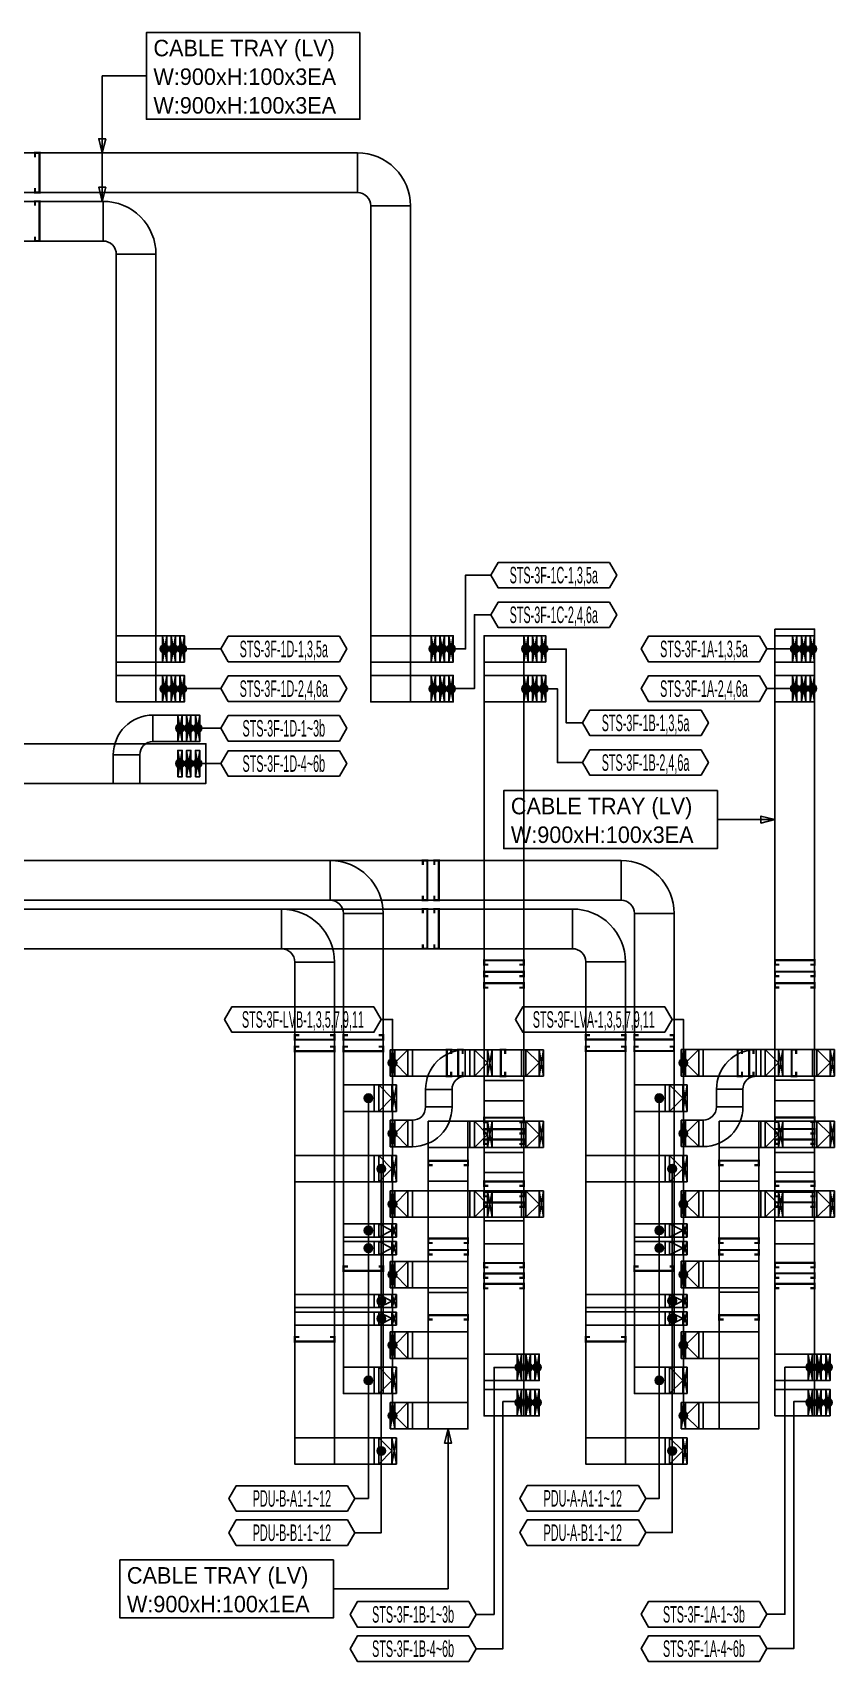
# Model space of a CAD drawing. Header units: millimetres. Extents: x -19577 to 374132, y 182625 to 847314.
# Drawn here: x 115209 to 133404, y 465494 to 502432 of the extents above; entities that cross this region are included whole.
import ezdxf
from ezdxf.enums import TextEntityAlignment as Align

# ---------------------------------------------------------------- set-up
doc = ezdxf.new("R2010")
doc.units = ezdxf.units.MM
doc.header["$LTSCALE"] = 150
for name, color, linetype in [('-----26 Electrical Cable Tray_HV_N', 30, 'Continuous'), ('-----26 Electrical Cable Tray_LV_STS1', 3, 'Continuous'), ('-----26 Electrical Cable Tray_LV_STS2', 2, 'Continuous'), ('-----26 Electrical Cable Tray_LV_STS3', 151, 'Continuous'), ('-----26 Electrical Cable Tray_LV_STSPDU_A', 181, 'Continuous'), ('-----26 Electrical Cable Tray_LV_STSPDU_B', 41, 'Continuous'), ('-----99 Cable Schedule', 2, 'Continuous')]:
    doc.layers.add(name, color=color, linetype=linetype)
doc.styles.add('ELEC', font='Dotum.ttf')

# ---------------------------------------------------------------- blocks, each defined once
blk = doc.blocks.new('A$495596483691')
at = {"color": 0}
for p, q in [((100, 600), (0, 600)), ((0, 600), (0, 0)), ((500, 600), (100, 600)), ((500, 0), (500, 600)), ((0, 0), (100, 0)), ((100, 0), (500, 0))]:
    blk.add_line(p, q, dxfattribs=at)
at = {"color": 8}
for p, q in [((400, 300), (100, 600)), ((100, 600), (100, 0)), ((400, 0), (400, 600)), ((400, 600), (500, 0)), ((500, 600), (400, 0)), ((400, 300), (100, 0))]:
    blk.add_line(p, q, dxfattribs=at)
blk = doc.blocks.new('A$C9a0ab699')
h = blk.add_hatch(color=0)
edge = h.paths.add_edge_path()
edge.add_arc((64, 64), 64, 720, 1080, ccw=False)
at = {"color": 0}
blk.add_circle((64, 64), 64, dxfattribs=at)
blk = doc.blocks.new('A$550585017316')
at = {"color": 0}
for p, q in [((400, 300), (0, 300)), ((0, 300), (0, 0)), ((0, 0), (400, 0)), ((500, 300), (400, 300)), ((400, 0), (500, 0)), ((500, 0), (500, 300))]:
    blk.add_line(p, q, dxfattribs=at)
at = {"color": 8}
for p, q in [((100, 0), (0, 300)), ((0, 0), (100, 300)), ((100, 150), (400, 300)), ((100, 300), (100, 0)), ((100, 150), (400, 0)), ((400, 0), (400, 300))]:
    blk.add_line(p, q, dxfattribs=at)

msp = doc.modelspace()

# ---------------------------------------------------------------- linework, layer by layer
at = {"layer": '-----26 Electrical Cable Tray_HV_N', "color": 1}
msp.add_lwpolyline([(122638, 502432), (122638, 500467), (117792, 500467), (117792, 502432)], close=True, dxfattribs=at)
for points in [[(116792, 499705), (116872, 500025), (116712, 500025), (116792, 499705), (116792, 501450)], [(116792, 501450), (117792, 501450)]]:
    msp.add_lwpolyline(points, dxfattribs=at)
at = {"layer": '-----26 Electrical Cable Tray_HV_N', "color": 1, "elevation": 0}
for points in [[(116792, 498605), (116872, 498925), (116712, 498925), (116792, 498605), (116792, 501450)], [(132054, 484584), (131734, 484664), (131734, 484504), (132054, 484584), (130748, 484584)], [(124638, 470767), (124558, 470447), (124718, 470447), (124638, 470767), (124638, 467138)], [(124638, 467138), (122037, 467138)]]:
    msp.add_lwpolyline(points, dxfattribs=at)
for points in [[(130748, 485242), (130748, 483927), (125902, 483927), (125902, 485242)], [(122037, 467795), (122037, 466480), (117191, 466480), (117191, 467795)]]:
    msp.add_lwpolyline(points, close=True, dxfattribs=at)
at = {"layer": '-----26 Electrical Cable Tray_LV_STS1'}
msp.add_lwpolyline([(109869, 499705), (109869, 498805), (122584, 498805), (122584, 499705)], close=True, dxfattribs=at)
msp.add_lwpolyline([(109869, 499705), (109869, 498805), (122584, 498805), (122584, 499705)], close=True, dxfattribs=at)
msp.add_lwpolyline([(109869, 499705), (109869, 498805), (122584, 498805), (122584, 499705)], close=True, dxfattribs=at)
at = {"layer": '-----26 Electrical Cable Tray_LV_STS1', "ltscale": 7.5, "const_width": 50}
msp.add_lwpolyline([(115265, 499605), (115265, 499705), (115365, 499705), (115365, 498805), (115265, 498805), (115265, 498905)], dxfattribs=at)
at = {"layer": '-----26 Electrical Cable Tray_LV_STS1', "elevation": 0}
msp.add_lwpolyline([(122884, 498505), (122884, 498505, 0.414214), (122584, 498805), (122584, 498805), (122584, 499705, -0.414214), (123784, 498505)], format="xyb", close=True, dxfattribs=at)
msp.add_lwpolyline([(122884, 498505), (122884, 498505, 0.414214), (122584, 498805), (122584, 498805), (122584, 499705, -0.414214), (123784, 498505)], format="xyb", close=True, dxfattribs=at)
msp.add_lwpolyline([(122884, 498505), (122884, 498505, 0.414214), (122584, 498805), (122584, 498805), (122584, 499705, -0.414214), (123784, 498505)], format="xyb", close=True, dxfattribs=at)
for points in [[(111239, 498605), (111239, 497705), (116810, 497705), (116810, 498605)], [(111239, 498605), (111239, 497705), (116810, 497705), (116810, 498605)], [(111239, 498605), (111239, 497705), (116810, 497705), (116810, 498605)], [(122884, 498505), (123784, 498505), (123784, 487255), (122884, 487255)], [(122884, 498505), (123784, 498505), (123784, 487255), (122884, 487255)], [(122884, 498505), (123784, 498505), (123784, 487255), (122884, 487255)], [(117110, 497405), (118010, 497405), (118010, 487255), (117110, 487255)], [(117110, 497405), (118010, 497405), (118010, 487255), (117110, 487255)], [(117110, 497405), (118010, 497405), (118010, 487255), (117110, 487255)], [(118654, 488155), (118654, 488755), (117110, 488755), (117110, 488155)], [(118454, 488155), (118454, 488755), (117110, 488755), (117110, 488155)], [(118254, 488155), (118254, 488755), (117110, 488755), (117110, 488155)], [(118154, 488155), (118154, 488755), (118254, 488755), (118254, 488155)], [(118354, 488155), (118354, 488755), (118454, 488755), (118454, 488155)], [(118554, 488155), (118554, 488755), (118654, 488755), (118654, 488155)], [(124754, 488155), (124754, 488755), (122884, 488755), (122884, 488155)], [(124554, 488155), (124554, 488755), (122884, 488755), (122884, 488155)], [(124354, 488155), (124354, 488755), (122884, 488755), (122884, 488155)], [(124254, 488155), (124254, 488755), (124354, 488755), (124354, 488155)], [(124454, 488155), (124454, 488755), (124554, 488755), (124554, 488155)], [(124654, 488155), (124654, 488755), (124754, 488755), (124754, 488155)], [(126854, 488155), (126854, 488755), (125454, 488755), (125454, 488155)], [(126654, 488155), (126654, 488755), (125454, 488755), (125454, 488155)], [(126454, 488155), (126454, 488755), (125454, 488755), (125454, 488155)], [(125454, 488755), (126354, 488755), (126354, 478205), (125454, 478205)], [(125454, 488755), (126354, 488755), (126354, 478205), (125454, 478205)], [(125454, 488755), (126354, 488755), (126354, 478205), (125454, 478205)], [(125454, 488755), (126354, 488755), (126354, 478205), (125454, 478205)], [(125454, 488755), (126354, 488755), (126354, 478205), (125454, 478205)], [(125454, 488755), (126354, 488755), (126354, 476585), (125454, 476585)], [(125454, 488755), (126354, 488755), (126354, 476585), (125454, 476585)], [(125454, 488755), (126354, 488755), (126354, 476585), (125454, 476585)], [(125454, 488755), (126354, 488755), (126354, 476585), (125454, 476585)], [(125454, 488755), (126354, 488755), (126354, 476585), (125454, 476585)], [(125454, 488755), (126354, 488755), (126354, 474965), (125454, 474965)], [(125454, 488755), (126354, 488755), (126354, 474965), (125454, 474965)], [(125454, 488755), (126354, 488755), (126354, 474965), (125454, 474965)], [(125454, 488755), (126354, 488755), (126354, 474965), (125454, 474965)], [(125454, 488755), (126354, 488755), (126354, 474965), (125454, 474965)], [(126354, 488155), (126354, 488755), (126454, 488755), (126454, 488155)], [(126554, 488155), (126554, 488755), (126654, 488755), (126654, 488155)], [(126754, 488155), (126754, 488755), (126854, 488755), (126854, 488155)], [(132054, 488905), (132954, 488905), (132954, 478207), (132054, 478207)], [(132054, 488905), (132954, 488905), (132954, 478207), (132054, 478207)], [(132054, 488905), (132954, 488905), (132954, 478207), (132054, 478207)], [(132054, 488905), (132954, 488905), (132954, 478207), (132054, 478207)], [(132054, 488905), (132954, 488905), (132954, 478207), (132054, 478207)], [(132054, 488905), (132954, 488905), (132954, 476587), (132054, 476587)], [(132054, 488905), (132954, 488905), (132954, 476587), (132054, 476587)], [(132054, 488905), (132954, 488905), (132954, 476587), (132054, 476587)], [(132054, 488905), (132954, 488905), (132954, 476587), (132054, 476587)], [(132054, 488905), (132954, 488905), (132954, 476587), (132054, 476587)], [(132054, 488905), (132954, 488905), (132954, 474967), (132054, 474967)], [(132054, 488905), (132954, 488905), (132954, 474967), (132054, 474967)], [(132054, 488905), (132954, 488905), (132954, 474967), (132054, 474967)], [(132054, 488905), (132954, 488905), (132954, 474967), (132054, 474967)], [(132054, 488905), (132954, 488905), (132954, 474967), (132054, 474967)], [(132954, 488155), (132954, 488755), (132054, 488755), (132054, 488155)], [(132754, 488155), (132754, 488755), (132054, 488755), (132054, 488155)], [(132554, 488155), (132554, 488755), (132054, 488755), (132054, 488155)], [(132454, 488155), (132454, 488755), (132554, 488755), (132554, 488155)], [(132654, 488155), (132654, 488755), (132754, 488755), (132754, 488155)], [(132854, 488155), (132854, 488755), (132954, 488755), (132954, 488155)], [(118654, 487255), (118654, 487855), (117110, 487855), (117110, 487255)], [(118454, 487255), (118454, 487855), (117110, 487855), (117110, 487255)], [(118254, 487255), (118254, 487855), (117110, 487855), (117110, 487255)], [(118154, 487255), (118154, 487855), (118254, 487855), (118254, 487255)], [(118354, 487255), (118354, 487855), (118454, 487855), (118454, 487255)], [(118554, 487255), (118554, 487855), (118654, 487855), (118654, 487255)], [(124754, 487255), (124754, 487855), (122884, 487855), (122884, 487255)], [(124554, 487255), (124554, 487855), (122884, 487855), (122884, 487255)], [(124354, 487255), (124354, 487855), (122884, 487855), (122884, 487255)], [(124254, 487255), (124254, 487855), (124354, 487855), (124354, 487255)], [(124454, 487255), (124454, 487855), (124554, 487855), (124554, 487255)], [(124654, 487255), (124654, 487855), (124754, 487855), (124754, 487255)], [(126854, 487255), (126854, 487855), (125454, 487855), (125454, 487255)], [(126654, 487255), (126654, 487855), (125454, 487855), (125454, 487255)], [(126454, 487255), (126454, 487855), (125454, 487855), (125454, 487255)], [(126354, 487255), (126354, 487855), (126454, 487855), (126454, 487255)], [(126554, 487255), (126554, 487855), (126654, 487855), (126654, 487255)], [(126754, 487255), (126754, 487855), (126854, 487855), (126854, 487255)], [(132954, 487255), (132954, 487855), (132054, 487855), (132054, 487255)], [(132754, 487255), (132754, 487855), (132054, 487855), (132054, 487255)], [(132554, 487255), (132554, 487855), (132054, 487855), (132054, 487255)], [(132454, 487255), (132454, 487855), (132554, 487855), (132554, 487255)], [(132654, 487255), (132654, 487855), (132754, 487855), (132754, 487255)], [(132854, 487255), (132854, 487855), (132954, 487855), (132954, 487255)]]:
    msp.add_lwpolyline(points, close=True, dxfattribs=at)
at = {"layer": '-----26 Electrical Cable Tray_LV_STS1', "ltscale": 7.5, "const_width": 50, "elevation": 0}
for points in [[(115265, 498505), (115265, 498605), (115365, 498605), (115365, 497705), (115265, 497705), (115265, 497805)], [(126254, 481294), (126354, 481294), (126354, 481394), (125454, 481394), (125454, 481294), (125554, 481294)], [(132854, 481295), (132954, 481295), (132954, 481395), (132054, 481395), (132054, 481295), (132154, 481295)], [(126254, 481034), (126354, 481034), (126354, 481134), (125454, 481134), (125454, 481034), (125554, 481034)], [(132854, 481036), (132954, 481036), (132954, 481136), (132054, 481136), (132054, 481036), (132154, 481036)], [(126254, 480774), (126354, 480774), (126354, 480874), (125454, 480874), (125454, 480774), (125554, 480774)], [(132854, 480776), (132954, 480776), (132954, 480876), (132054, 480876), (132054, 480776), (132154, 480776)], [(126254, 477725), (126354, 477725), (126354, 477825), (125454, 477825), (125454, 477725), (125554, 477725)], [(132854, 477727), (132954, 477727), (132954, 477827), (132054, 477827), (132054, 477727), (132154, 477727)], [(126254, 477466), (126354, 477466), (126354, 477566), (125454, 477565), (125454, 477465), (125554, 477465)], [(132854, 477467), (132954, 477467), (132954, 477567), (132054, 477567), (132054, 477467), (132154, 477467)], [(126254, 476277), (126354, 476277), (126354, 476377), (125454, 476377), (125454, 476277), (125554, 476277)], [(132854, 476279), (132954, 476279), (132954, 476379), (132054, 476379), (132054, 476279), (132154, 476279)]]:
    msp.add_lwpolyline(points, dxfattribs=at)
at = {"layer": '-----26 Electrical Cable Tray_LV_STS1'}
msp.add_lwpolyline([(117110, 497405), (117110, 497405, 0.414214), (116810, 497705), (116810, 497705), (116810, 498605, -0.414214), (118010, 497405)], format="xyb", close=True, dxfattribs=at)
msp.add_lwpolyline([(117110, 497405), (117110, 497405, 0.414214), (116810, 497705), (116810, 497705), (116810, 498605, -0.414214), (118010, 497405)], format="xyb", close=True, dxfattribs=at)
msp.add_lwpolyline([(117110, 497405), (117110, 497405, 0.414214), (116810, 497705), (116810, 497705), (116810, 498605, -0.414214), (118010, 497405)], format="xyb", close=True, dxfattribs=at)
at = {"layer": '-----26 Electrical Cable Tray_LV_STS1', "elevation": 0}
for points in [[(118254, 488155), (118154, 488755)], [(118254, 488755), (118154, 488155)], [(118454, 488155), (118354, 488755)], [(118454, 488755), (118354, 488155)], [(118654, 488155), (118554, 488755)], [(118654, 488755), (118554, 488155)], [(124354, 488155), (124254, 488755)], [(124354, 488755), (124254, 488155)], [(124554, 488155), (124454, 488755)], [(124554, 488755), (124454, 488155)], [(124754, 488155), (124654, 488755)], [(124754, 488755), (124654, 488155)], [(126454, 488155), (126354, 488755)], [(126454, 488755), (126354, 488155)], [(126654, 488155), (126554, 488755)], [(126654, 488755), (126554, 488155)], [(126854, 488155), (126754, 488755)], [(126854, 488755), (126754, 488155)], [(132554, 488155), (132454, 488755)], [(132554, 488755), (132454, 488155)], [(132754, 488155), (132654, 488755)], [(132754, 488755), (132654, 488155)], [(132954, 488155), (132854, 488755)], [(132954, 488755), (132854, 488155)], [(118254, 487255), (118154, 487855)], [(118254, 487855), (118154, 487255)], [(118454, 487255), (118354, 487855)], [(118454, 487855), (118354, 487255)], [(118654, 487255), (118554, 487855)], [(118654, 487855), (118554, 487255)], [(124354, 487255), (124254, 487855)], [(124354, 487855), (124254, 487255)], [(124554, 487255), (124454, 487855)], [(124554, 487855), (124454, 487255)], [(124754, 487255), (124654, 487855)], [(124754, 487855), (124654, 487255)], [(126454, 487255), (126354, 487855)], [(126454, 487855), (126354, 487255)], [(126654, 487255), (126554, 487855)], [(126654, 487855), (126554, 487255)], [(126854, 487255), (126754, 487855)], [(126854, 487855), (126754, 487255)], [(132554, 487255), (132454, 487855)], [(132554, 487855), (132454, 487255)], [(132754, 487255), (132654, 487855)], [(132754, 487855), (132654, 487255)], [(132954, 487255), (132854, 487855)], [(132954, 487855), (132854, 487255)]]:
    msp.add_lwpolyline(points, dxfattribs=at)
at = {"layer": '-----26 Electrical Cable Tray_LV_STS2'}
msp.add_lwpolyline([(117642, 486055), (117642, 486055, -0.414214), (117942, 486355), (117942, 486355), (117942, 486955, 0.414214), (117042, 486055)], format="xyb", close=True, dxfattribs=at)
msp.add_lwpolyline([(117642, 486055), (117642, 486055, -0.414214), (117942, 486355), (117942, 486355), (117942, 486955, 0.414214), (117042, 486055)], format="xyb", close=True, dxfattribs=at)
msp.add_lwpolyline([(117642, 486055), (117642, 486055, -0.414214), (117942, 486355), (117942, 486355), (117942, 486955, 0.414214), (117042, 486055)], format="xyb", close=True, dxfattribs=at)
for points in [[(119004, 486955), (117942, 486955), (117942, 486355), (119004, 486355)], [(119004, 486955), (117942, 486955), (117942, 486355), (119004, 486355)], [(119004, 486955), (117942, 486955), (117942, 486355), (119004, 486355)], [(118504, 486355), (118504, 486955), (118604, 486955), (118604, 486355)], [(118704, 486355), (118704, 486955), (118804, 486955), (118804, 486355)], [(118904, 486355), (118904, 486955), (119004, 486955), (119004, 486355)], [(118504, 485555), (118504, 486155), (118604, 486155), (118604, 485555)], [(118704, 485555), (118704, 486155), (118804, 486155), (118804, 485555)], [(118904, 485555), (118904, 486155), (119004, 486155), (119004, 485555)], [(117642, 485405), (117642, 486055), (117042, 486055), (117042, 485405)], [(117642, 485405), (117642, 486055), (117042, 486055), (117042, 485405)], [(117642, 485405), (117642, 486055), (117042, 486055), (117042, 485405)]]:
    msp.add_lwpolyline(points, close=True, dxfattribs=at)
for points in [[(118604, 486355), (118504, 486955)], [(118604, 486955), (118504, 486355)], [(118804, 486355), (118704, 486955)], [(118804, 486955), (118704, 486355)], [(119004, 486355), (118904, 486955)], [(119004, 486955), (118904, 486355)], [(118604, 485555), (118504, 486155)], [(118604, 486155), (118504, 485555)], [(118804, 485555), (118704, 486155)], [(118804, 486155), (118704, 485555)], [(119004, 485555), (118904, 486155)], [(119004, 486155), (118904, 485555)]]:
    msp.add_lwpolyline(points, dxfattribs=at)
at = {"layer": '-----26 Electrical Cable Tray_LV_STS2', "elevation": 0}
for points in [[(112339, 486305), (112339, 485405), (119143, 485405), (119143, 486305)], [(112339, 486305), (112339, 485405), (119143, 485405), (119143, 486305)], [(112339, 486305), (112339, 485405), (119143, 485405), (119143, 486305)], [(125454, 478670), (126354, 478670), (126354, 471863), (125454, 471863)], [(132054, 478672), (132954, 478672), (132954, 471864), (132054, 471864)], [(125454, 477035), (126354, 477035), (126354, 471063), (125454, 471063)], [(132054, 477037), (132954, 477037), (132954, 471064), (132054, 471064)], [(125454, 475486), (126354, 475486), (126354, 471063), (125454, 471063)], [(132054, 475488), (132954, 475488), (132954, 471064), (132054, 471064)], [(126705, 472463), (125454, 472463), (125454, 471863), (126705, 471863)], [(126205, 471863), (126205, 472463), (126305, 472463), (126305, 471863)], [(126405, 471863), (126405, 472463), (126505, 472463), (126505, 471863)], [(126605, 471863), (126605, 472463), (126705, 472463), (126705, 471863)], [(133305, 472464), (132054, 472464), (132054, 471864), (133305, 471864)], [(132805, 471864), (132805, 472464), (132905, 472464), (132905, 471864)], [(133005, 471864), (133005, 472464), (133105, 472464), (133105, 471864)], [(133205, 471864), (133205, 472464), (133305, 472464), (133305, 471864)], [(126705, 471663), (125454, 471663), (125454, 471063), (126705, 471063)], [(126205, 471063), (126205, 471663), (126305, 471663), (126305, 471063)], [(126405, 471063), (126405, 471663), (126505, 471663), (126505, 471063)], [(126605, 471063), (126605, 471663), (126705, 471663), (126705, 471063)], [(133305, 471664), (132054, 471664), (132054, 471064), (133305, 471064)], [(132805, 471064), (132805, 471664), (132905, 471664), (132905, 471064)], [(133005, 471064), (133005, 471664), (133105, 471664), (133105, 471064)], [(133205, 471064), (133205, 471664), (133305, 471664), (133305, 471064)]]:
    msp.add_lwpolyline(points, close=True, dxfattribs=at)
at = {"layer": '-----26 Electrical Cable Tray_LV_STS2', "ltscale": 7.5, "const_width": 50, "elevation": 0}
for points in [[(126254, 477228), (126354, 477228), (126354, 477328), (125454, 477328), (125454, 477228), (125554, 477228)], [(132854, 477230), (132954, 477230), (132954, 477330), (132054, 477330), (132054, 477230), (132154, 477230)], [(126254, 476040), (126354, 476040), (126354, 476140), (125454, 476140), (125454, 476040), (125554, 476040)], [(132854, 476041), (132954, 476041), (132954, 476141), (132054, 476141), (132054, 476041), (132154, 476041)], [(126254, 475802), (126354, 475802), (126354, 475902), (125454, 475902), (125454, 475802), (125554, 475802)], [(132854, 475804), (132954, 475804), (132954, 475904), (132054, 475904), (132054, 475804), (132154, 475804)], [(126254, 474430), (126354, 474430), (126354, 474530), (125454, 474530), (125454, 474430), (125554, 474430)], [(126254, 474193), (126354, 474193), (126354, 474293), (125454, 474293), (125454, 474193), (125554, 474193)], [(132854, 474431), (132954, 474431), (132954, 474531), (132054, 474531), (132054, 474431), (132154, 474431)], [(132854, 474194), (132954, 474194), (132954, 474294), (132054, 474294), (132054, 474194), (132154, 474194)], [(126254, 473955), (126354, 473955), (126354, 474055), (125454, 474055), (125454, 473955), (125554, 473955)], [(132854, 473957), (132954, 473957), (132954, 474057), (132054, 474057), (132054, 473957), (132154, 473957)]]:
    msp.add_lwpolyline(points, dxfattribs=at)
at = {"layer": '-----26 Electrical Cable Tray_LV_STS2', "elevation": 0}
for points in [[(126305, 471863), (126205, 472463)], [(126305, 472463), (126205, 471863)], [(126505, 471863), (126405, 472463)], [(126505, 472463), (126405, 471863)], [(126705, 471863), (126605, 472463)], [(126705, 472463), (126605, 471863)], [(132905, 471864), (132805, 472464)], [(132905, 472464), (132805, 471864)], [(133105, 471864), (133005, 472464)], [(133105, 472464), (133005, 471864)], [(133305, 471864), (133205, 472464)], [(133305, 472464), (133205, 471864)], [(126305, 471063), (126205, 471663)], [(126305, 471663), (126205, 471063)], [(126505, 471063), (126405, 471663)], [(126505, 471663), (126405, 471063)], [(126705, 471063), (126605, 471663)], [(126705, 471663), (126605, 471063)], [(132905, 471064), (132805, 471664)], [(132905, 471664), (132805, 471064)], [(133105, 471064), (133005, 471664)], [(133105, 471664), (133005, 471064)], [(133305, 471064), (133205, 471664)], [(133305, 471664), (133205, 471064)]]:
    msp.add_lwpolyline(points, dxfattribs=at)
at = {"layer": '-----26 Electrical Cable Tray_LV_STS3', "elevation": 0}
for points in [[(123827, 479367), (126304, 479367), (126304, 478767), (123827, 478767)], [(125027, 479367), (125134, 479367), (125134, 478767), (125027, 478767)], [(130427, 479368), (132904, 479368), (132904, 478768), (130427, 478768)], [(131627, 479368), (131734, 479368), (131734, 478768), (131627, 478768)], [(124727, 478467), (124727, 478067), (124127, 478067), (124127, 478467)], [(131327, 478468), (131327, 478068), (130727, 478068), (130727, 478468)], [(124188, 477747), (125088, 477747), (125088, 473863), (124188, 473863)], [(124188, 477747), (126304, 477747), (126304, 477147), (124188, 477147)], [(124188, 477747), (125134, 477747), (125134, 477147), (124188, 477147)], [(130788, 477748), (131688, 477748), (131688, 473865), (130788, 473865)], [(130788, 477748), (132904, 477748), (132904, 477148), (130788, 477148)], [(130788, 477748), (131734, 477748), (131734, 477148), (130788, 477148)], [(123827, 476165), (125088, 476165), (125088, 475565), (123827, 475565)], [(124188, 476384), (125088, 476384), (125088, 470767), (124188, 470767)], [(124188, 476167), (126304, 476167), (126304, 475567), (124188, 475567)], [(124188, 476167), (125134, 476167), (125134, 475567), (124188, 475567)], [(130427, 476167), (131688, 476167), (131688, 475567), (130427, 475567)], [(130788, 476384), (131688, 476384), (131688, 470767), (130788, 470767)], [(130788, 476167), (132904, 476167), (132904, 475567), (130788, 475567)], [(130788, 476167), (131734, 476167), (131734, 475567), (130788, 475567)], [(123827, 474565), (125088, 474565), (125088, 473965), (123827, 473965)], [(130427, 474567), (131688, 474567), (131688, 473967), (130427, 473967)], [(123827, 472967), (125088, 472967), (125088, 472367), (123827, 472367)], [(130427, 472967), (131688, 472967), (131688, 472367), (130427, 472367)], [(123827, 471367), (125088, 471367), (125088, 470767), (123827, 470767)], [(130427, 471367), (131688, 471367), (131688, 470767), (130427, 470767)]]:
    msp.add_lwpolyline(points, close=True, dxfattribs=at)
for points in [[(124727, 478467), (124727, 478467, -0.414214), (125027, 478767), (125027, 478767), (125027, 479367, 0.414214), (124127, 478467)], [(131327, 478468), (131327, 478468, -0.414214), (131627, 478768), (131627, 478768), (131627, 479368, 0.414214), (130727, 478468)], [(124127, 478067), (124127, 478067, -0.414214), (123827, 477767), (123827, 477767), (123827, 477167, 0.414214), (124727, 478067)], [(130727, 478068), (130727, 478068, -0.414214), (130427, 477768), (130427, 477768), (130427, 477168, 0.414214), (131327, 478068)]]:
    msp.add_lwpolyline(points, format="xyb", close=True, dxfattribs=at)
at = {"layer": '-----26 Electrical Cable Tray_LV_STS3', "ltscale": 7.5, "const_width": 50, "elevation": 0}
for points in [[(124707, 479267), (124707, 479367), (124607, 479367), (124607, 478767), (124707, 478767), (124707, 478867)], [(124967, 479267), (124967, 479367), (124867, 479367), (124867, 478767), (124967, 478767), (124967, 478867)], [(125934, 479267), (125934, 479367), (125834, 479367), (125834, 478767), (125934, 478767), (125934, 478867)], [(131307, 479268), (131307, 479368), (131207, 479368), (131207, 478768), (131307, 478768), (131307, 478868)], [(131567, 479268), (131567, 479368), (131467, 479368), (131467, 478768), (131567, 478768), (131567, 478868)], [(132534, 479268), (132534, 479368), (132434, 479368), (132434, 478768), (132534, 478768), (132534, 478868)], [(124988, 476747), (125088, 476747), (125088, 476847), (124188, 476847), (124188, 476747), (124288, 476747)], [(131588, 476749), (131688, 476749), (131688, 476849), (130788, 476849), (130788, 476749), (130888, 476749)], [(124988, 474984), (125088, 474984), (125088, 475084), (124188, 475084), (124188, 474984), (124288, 474984)], [(131588, 474984), (131688, 474984), (131688, 475084), (130788, 475084), (130788, 474984), (130888, 474984)], [(124988, 474724), (125088, 474724), (125088, 474824), (124188, 474824), (124188, 474724), (124288, 474724)], [(131588, 474724), (131688, 474724), (131688, 474824), (130788, 474824), (130788, 474724), (130888, 474724)], [(124988, 473246), (125088, 473246), (125088, 473346), (124188, 473346), (124188, 473246), (124288, 473246)], [(131588, 473246), (131688, 473246), (131688, 473346), (130788, 473346), (130788, 473246), (130888, 473246)]]:
    msp.add_lwpolyline(points, dxfattribs=at)
at = {"layer": '-----26 Electrical Cable Tray_LV_STSPDU_A', "elevation": 0}
for points in [[(128564, 483657), (128564, 482757), (101554, 482757), (101554, 483657)], [(128564, 483657), (128564, 482757), (101554, 482757), (101554, 483657)], [(121964, 483655), (121964, 482755), (101554, 482755), (101554, 483655)], [(121964, 483655), (121964, 482755), (101554, 482755), (101554, 483655)], [(122264, 482455), (123164, 482455), (123164, 475117), (122264, 475117)], [(122264, 482455), (123164, 482455), (123164, 471567), (122264, 471567)], [(128864, 482457), (129764, 482457), (129764, 475118), (128864, 475118)], [(128864, 482457), (129764, 482457), (129764, 471568), (128864, 471568)], [(122264, 477967), (122964, 477967), (122964, 478567), (122264, 478567)], [(128864, 477968), (129564, 477968), (129564, 478568), (128864, 478568)], [(122264, 475117), (122964, 475117), (122964, 475417), (122264, 475417)], [(128864, 475118), (129564, 475118), (129564, 475418), (128864, 475418)], [(122264, 474717), (122964, 474717), (122964, 475017), (122264, 475017)], [(128864, 474718), (129564, 474718), (129564, 475018), (128864, 475018)], [(122264, 471567), (122964, 471567), (122964, 472167), (122264, 472167)], [(128864, 471568), (129564, 471568), (129564, 472168), (128864, 472168)]]:
    msp.add_lwpolyline(points, close=True, dxfattribs=at)
for points in [[(121964, 482755), (121964, 482755, -0.414214), (122264, 482455), (122264, 482455), (123164, 482455, 0.414214), (121964, 483655)], [(121964, 482755), (121964, 482755, -0.414214), (122264, 482455), (122264, 482455), (123164, 482455, 0.414214), (121964, 483655)], [(128564, 482757), (128564, 482757, -0.414214), (128864, 482457), (128864, 482457), (129764, 482457, 0.414214), (128564, 483657)], [(128564, 482757), (128564, 482757, -0.414214), (128864, 482457), (128864, 482457), (129764, 482457, 0.414214), (128564, 483657)]]:
    msp.add_lwpolyline(points, format="xyb", close=True, dxfattribs=at)
at = {"layer": '-----26 Electrical Cable Tray_LV_STSPDU_A', "ltscale": 7.5, "const_width": 50, "elevation": 0}
for points in [[(124066, 483557), (124066, 483657), (124166, 483657), (124166, 482757), (124066, 482757), (124066, 482857)], [(124326, 483557), (124326, 483657), (124426, 483657), (124426, 482757), (124326, 482757), (124326, 482857)], [(122364, 479694), (122264, 479694), (122264, 479594), (123163, 479594), (123163, 479694), (123063, 479694)], [(128964, 479696), (128864, 479696), (128864, 479596), (129763, 479596), (129763, 479696), (129663, 479696)], [(122364, 479434), (122264, 479434), (122264, 479334), (123163, 479334), (123163, 479434), (123063, 479434)], [(128964, 479436), (128864, 479436), (128864, 479336), (129763, 479336), (129763, 479436), (129663, 479436)], [(122364, 474450), (122264, 474450), (122264, 474350), (123163, 474350), (123163, 474450), (123063, 474450)], [(128964, 474451), (128864, 474451), (128864, 474351), (129763, 474351), (129763, 474451), (129663, 474451)]]:
    msp.add_lwpolyline(points, dxfattribs=at)
at = {"layer": '-----26 Electrical Cable Tray_LV_STSPDU_B', "elevation": 0}
for points in [[(127461, 482557), (127461, 481657), (100454, 481657), (100454, 482557)], [(127461, 482557), (127461, 481657), (100454, 481657), (100454, 482557)], [(120861, 482557), (120861, 481657), (100454, 481655), (100454, 482555)], [(120861, 482557), (120861, 481657), (100454, 481655), (100454, 482555)], [(121161, 481355), (122061, 481355), (122061, 469967), (121161, 469967)], [(127761, 481357), (128661, 481357), (128661, 469968), (127761, 469968)], [(121161, 476367), (122964, 476367), (122964, 476967), (121161, 476967)], [(127761, 476368), (129564, 476368), (129564, 476968), (127761, 476968)], [(121161, 473517), (122964, 473517), (122964, 473817), (121161, 473817)], [(127761, 473518), (129564, 473518), (129564, 473818), (127761, 473818)], [(121161, 473117), (122964, 473117), (122964, 473417), (121161, 473417)], [(127761, 473118), (129564, 473118), (129564, 473418), (127761, 473418)], [(121161, 469967), (122964, 469967), (122964, 470567), (121161, 470567)], [(127761, 469968), (129564, 469968), (129564, 470568), (127761, 470568)]]:
    msp.add_lwpolyline(points, close=True, dxfattribs=at)
for points in [[(120861, 481655), (120861, 481655, -0.414214), (121161, 481355), (121161, 481355), (122061, 481355, 0.414214), (120861, 482555)], [(120861, 481655), (120861, 481655, -0.414214), (121161, 481355), (121161, 481355), (122061, 481355, 0.414214), (120861, 482555)], [(127461, 481657), (127461, 481657, -0.414214), (127761, 481357), (127761, 481357), (128661, 481357, 0.414214), (127461, 482557)], [(127461, 481657), (127461, 481657, -0.414214), (127761, 481357), (127761, 481357), (128661, 481357, 0.414214), (127461, 482557)]]:
    msp.add_lwpolyline(points, format="xyb", close=True, dxfattribs=at)
at = {"layer": '-----26 Electrical Cable Tray_LV_STSPDU_B', "ltscale": 7.5, "const_width": 50, "elevation": 0}
for points in [[(124066, 482457), (124066, 482557), (124166, 482557), (124166, 481657), (124066, 481657), (124066, 481757)], [(124326, 482457), (124326, 482557), (124426, 482557), (124426, 481657), (124326, 481657), (124326, 481757)], [(121261, 479694), (121161, 479694), (121161, 479594), (122061, 479594), (122061, 479694), (121961, 479694)], [(127861, 479696), (127761, 479696), (127761, 479596), (128661, 479596), (128661, 479696), (128561, 479696)], [(121261, 479434), (121161, 479434), (121161, 479334), (122061, 479334), (122061, 479434), (121961, 479434)], [(127861, 479436), (127761, 479436), (127761, 479336), (128661, 479336), (128661, 479436), (128561, 479436)], [(121261, 472850), (121161, 472850), (121161, 472750), (122061, 472750), (122061, 472850), (121961, 472850)], [(127861, 472851), (127761, 472851), (127761, 472751), (128661, 472751), (128661, 472851), (128561, 472851)]]:
    msp.add_lwpolyline(points, dxfattribs=at)
at = {"layer": '-----99 Cable Schedule', "color": 1, "elevation": 0}
for points in [[(128297, 490417), (128464, 490129), (128297, 489840), (125774, 489840), (125608, 490129), (125774, 490417)], [(128297, 489517), (128464, 489229), (128297, 488940), (125774, 488940), (125608, 489229), (125774, 489517)], [(122171, 488744), (122338, 488455), (122171, 488166), (119648, 488166), (119482, 488455), (119648, 488744)], [(131705, 488744), (131871, 488455), (131705, 488166), (129182, 488166), (129015, 488455), (129182, 488744)], [(122171, 487844), (122338, 487555), (122171, 487266), (119648, 487266), (119482, 487555), (119648, 487844)], [(131705, 487844), (131871, 487555), (131705, 487266), (129182, 487266), (129015, 487555), (129182, 487844)], [(130379, 487066), (130546, 486778), (130379, 486489), (127857, 486489), (127690, 486778), (127857, 487066)], [(130379, 486166), (130546, 485878), (130379, 485589), (127857, 485589), (127690, 485878), (127857, 486166)], [(122954, 480341), (123121, 480052), (122954, 479763), (119732, 479763), (119565, 480052), (119732, 480341)], [(129554, 480341), (129721, 480052), (129554, 479763), (126332, 479763), (126165, 480052), (126332, 480341)], [(122355, 469479), (122522, 469190), (122355, 468902), (119832, 468902), (119666, 469190), (119832, 469479)], [(128955, 469481), (129122, 469192), (128955, 468903), (126432, 468903), (126266, 469192), (126432, 469481)], [(122355, 468702), (122522, 468413), (122355, 468124), (119832, 468124), (119666, 468413), (119832, 468702)], [(128955, 468703), (129122, 468414), (128955, 468126), (126432, 468126), (126266, 468414), (126432, 468703)], [(125105, 466849), (125271, 466560), (125105, 466271), (122582, 466271), (122415, 466560), (122582, 466849)], [(131705, 466850), (131871, 466562), (131705, 466273), (129182, 466273), (129015, 466562), (129182, 466850)], [(125105, 466071), (125271, 465783), (125105, 465494), (122582, 465494), (122415, 465783), (122582, 466071)], [(131705, 466073), (131871, 465784), (131705, 465495), (129182, 465495), (129015, 465784), (129182, 466073)]]:
    msp.add_lwpolyline(points, close=True, dxfattribs=at)
for points in [[(124304, 488455), (125035, 488455), (125035, 490129), (125608, 490129)], [(124304, 487555), (125235, 487555), (125235, 489229), (125608, 489229)], [(118204, 488455), (119482, 488455)], [(126386, 488451), (127317, 488451), (127317, 486778), (127690, 486778)], [(132922, 488455), (131871, 488455)], [(118204, 487555), (119482, 487555)], [(126386, 487551), (127117, 487551), (127117, 485878), (127690, 485878)], [(132922, 487555), (131871, 487555)], [(123377, 471067), (123377, 480052), (123121, 480052)], [(129977, 471067), (129977, 480052), (129721, 480052)], [(122830, 478267), (122830, 469190), (122522, 469190)], [(129430, 478268), (129430, 469192), (129122, 469192)], [(123122, 476667), (123122, 468413), (122522, 468413)], [(129722, 476668), (129722, 468414), (129122, 468414)], [(126655, 472163), (125680, 472163), (125680, 466560), (125271, 466560)], [(133255, 472164), (132280, 472164), (132280, 466562), (131871, 466562)], [(126655, 471385), (125880, 471385), (125880, 465783), (125271, 465783)], [(133255, 471387), (132480, 471387), (132480, 465784), (131871, 465784)]]:
    msp.add_lwpolyline(points, dxfattribs=at)
at = {"layer": '-----99 Cable Schedule', "color": 1}
for points in [[(122171, 486944), (122338, 486655), (122171, 486366), (119648, 486366), (119482, 486655), (119648, 486944)], [(122171, 486144), (122338, 485855), (122171, 485566), (119648, 485566), (119482, 485855), (119648, 486144)]]:
    msp.add_lwpolyline(points, close=True, dxfattribs=at)
for points in [[(118554, 486655), (119482, 486655)], [(118498, 485855), (119482, 485855)]]:
    msp.add_lwpolyline(points, dxfattribs=at)

# ---------------------------------------------------------------- block references
at = {"layer": '-----26 Electrical Cable Tray_LV_STS3', "xscale": -1}
for p in [(123827, 478767), (130427, 478768), (123827, 477167), (130427, 477168), (123827, 475565), (130427, 475567), (123827, 473965), (130427, 473967), (123827, 472367), (130427, 472367), (123827, 470767), (130427, 470767)]:
    msp.add_blockref('A$495596483691', p, dxfattribs=at)
at = {"layer": '-----26 Electrical Cable Tray_LV_STS3'}
for p in [(125134, 478767), (126304, 478767), (131734, 478768), (132904, 478768), (125134, 477147), (126304, 477147), (131734, 477148), (132904, 477148), (125134, 475567), (126304, 475567), (131734, 475567), (132904, 475567)]:
    msp.add_blockref('A$495596483691', p, dxfattribs=at)
at = {"layer": '-----26 Electrical Cable Tray_LV_STSPDU_A'}
for p in [(122964, 477967), (129564, 477968), (122964, 471567), (129564, 471568)]:
    msp.add_blockref('A$495596483691', p, dxfattribs=at)
at = {"layer": '-----26 Electrical Cable Tray_LV_STSPDU_A', "xscale": -1}
for p in [(123464, 475117), (130064, 475118), (123464, 474717), (130064, 474718)]:
    msp.add_blockref('A$550585017316', p, dxfattribs=at)
at = {"layer": '-----26 Electrical Cable Tray_LV_STSPDU_B'}
for p in [(122964, 476367), (129564, 476368), (122964, 469967), (129564, 469968)]:
    msp.add_blockref('A$495596483691', p, dxfattribs=at)
at = {"layer": '-----26 Electrical Cable Tray_LV_STSPDU_B', "xscale": -1}
for p in [(123464, 473517), (130064, 473518), (123464, 473117), (130064, 473118)]:
    msp.add_blockref('A$550585017316', p, dxfattribs=at)
at = {"layer": '-----99 Cable Schedule', "color": 1, "xscale": 1.5, "yscale": 1.5, "zscale": 1.5, "rotation": 180}
for p in [(118300, 488551), (118500, 488551), (118700, 488551), (124400, 488551), (124600, 488551), (124800, 488551), (126500, 488551), (126700, 488551), (126900, 488551), (132600, 488551), (132800, 488551), (133000, 488551), (118300, 487647), (118500, 487647), (118700, 487647), (124400, 487647), (124600, 487647), (124800, 487647), (126500, 487647), (126700, 487647), (126900, 487647), (132600, 487651), (132800, 487651), (133000, 487651), (118650, 486751), (118850, 486751), (119050, 486751), (118650, 485951), (118850, 485951), (119050, 485951), (123473, 479163), (130073, 479164), (122926, 478363), (129526, 478364), (123473, 477563), (130073, 477564), (123218, 476763), (129818, 476764), (123473, 475961), (130073, 475963), (122926, 475363), (129526, 475364), (122926, 474963), (129526, 474964), (123473, 474361), (130073, 474363), (123218, 473763), (129818, 473764), (123218, 473363), (129818, 473364), (123473, 472763), (130073, 472763), (126351, 472259), (126551, 472259), (126751, 472259), (132951, 472260), (133151, 472260), (133351, 472260), (122926, 471963), (129526, 471964), (126351, 471459), (126551, 471459), (126751, 471459), (132951, 471460), (133151, 471460), (133351, 471460), (123473, 471163), (130073, 471163), (123218, 470363), (129818, 470364)]:
    msp.add_blockref('A$C9a0ab699', p, dxfattribs=at)

# ---------------------------------------------------------------- texts
at = {"layer": '-----26 Electrical Cable Tray_LV_STS1', "style": 'ELEC'}
for s, p in [('CABLE TRAY (LV)', (117952, 502082)), ('W:900xH:100x3EA', (117952, 501432)), ('W:900xH:100x3EA', (117952, 500782)), ('CABLE TRAY (LV)', (126062, 484892, 0)), ('W:900xH:100x3EA', (126062, 484242, 0))]:
    msp.add_text(s, height=375, dxfattribs=at).set_placement(p, align=Align.MIDDLE_LEFT)
at = {"layer": '-----26 Electrical Cable Tray_LV_STS3', "style": 'ELEC'}
for s, p in [('CABLE TRAY (LV)', (117351, 467445, 0)), ('W:900xH:100x1EA', (117351, 466795, 0))]:
    msp.add_text(s, height=375, dxfattribs=at).set_placement(p, align=Align.MIDDLE_LEFT)
at = {"layer": '-----99 Cable Schedule', "style": 'ELEC', "width": 0.5}
for s, p in [('STS-3F-1C-1,3,5a', (127036, 490129)), ('STS-3F-1C-2,4,6a', (127036, 489229)), ('STS-3F-1D-1,3,5a', (120910, 488455)), ('STS-3F-1A-1,3,5a', (130443, 488455)), ('STS-3F-1D-2,4,6a', (120910, 487555)), ('STS-3F-1A-2,4,6a', (130443, 487555)), ('STS-3F-1D-1~3b', (120910, 486655)), ('STS-3F-1B-1,3,5a', (129118, 486778)), ('STS-3F-1D-4~6b', (120910, 485855)), ('STS-3F-1B-2,4,6a', (129118, 485878)), ('STS-3F-LVB-1,3,5,7,9,11', (121343, 480052, 0)), ('STS-3F-LVA-1,3,5,7,9,11', (127943, 480052, 0)), ('PDU-B-A1-1~12', (121094, 469190, 0)), ('PDU-A-A1-1~12', (127694, 469192, 0)), ('PDU-B-B1-1~12', (121094, 468413, 0)), ('PDU-A-B1-1~12', (127694, 468414, 0)), ('STS-3F-1B-1~3b', (123843, 466560)), ('STS-3F-1A-1~3b', (130443, 466562)), ('STS-3F-1B-4~6b', (123843, 465783)), ('STS-3F-1A-4~6b', (130443, 465784))]:
    msp.add_text(s, height=375, dxfattribs=at).set_placement(p, align=Align.MIDDLE_CENTER)

doc.saveas('drawing.dxf')
